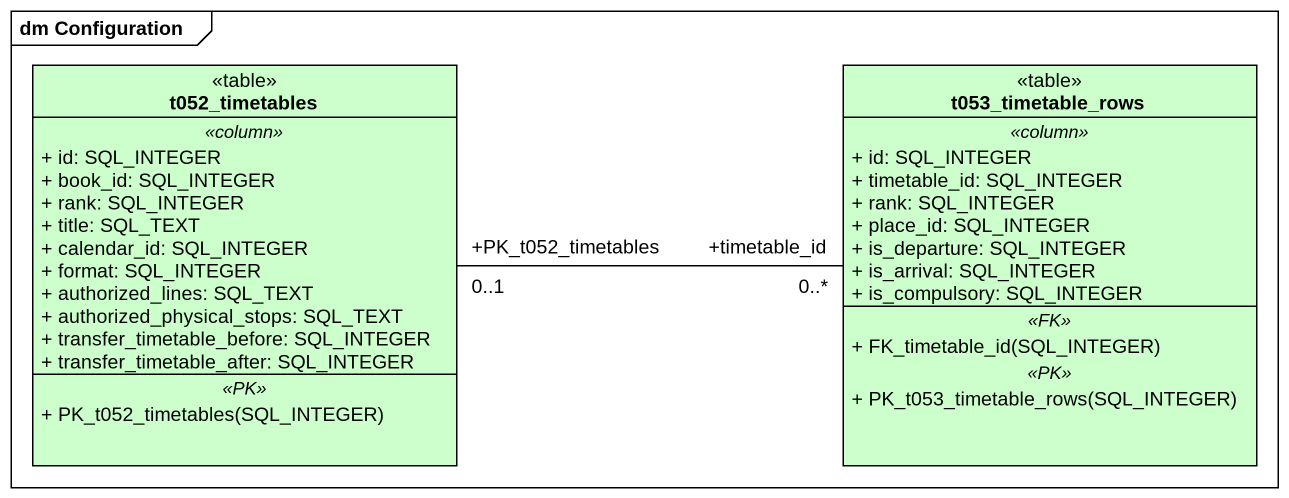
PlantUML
@startuml
mainframe dm Configuration
hide circle
hide empty members
skinparam classAttributeIconSize 0
class t052_timetables <<table>> #CCFFCC {
  .. <<column>> ..
  + id: SQL_INTEGER
  + book_id: SQL_INTEGER
  + rank: SQL_INTEGER
  + title: SQL_TEXT
  + calendar_id: SQL_INTEGER
  + format: SQL_INTEGER
  + authorized_lines: SQL_TEXT
  + authorized_physical_stops: SQL_TEXT
  + transfer_timetable_before: SQL_INTEGER
  + transfer_timetable_after: SQL_INTEGER
  .. <<PK>> ..
  + PK_t052_timetables(SQL_INTEGER)
}
class t053_timetable_rows <<table>> #CCFFCC {
  .. <<column>> ..
  + id: SQL_INTEGER
  + timetable_id: SQL_INTEGER
  + rank: SQL_INTEGER
  + place_id: SQL_INTEGER
  + is_departure: SQL_INTEGER
  + is_arrival: SQL_INTEGER
  + is_compulsory: SQL_INTEGER
  .. <<FK>> ..
  + FK_timetable_id(SQL_INTEGER)
  .. <<PK>> ..
  + PK_t053_timetable_rows(SQL_INTEGER)
}
t053_timetable_rows "+timetable_id\n0..*" -left- "+PK_t052_timetables\n0..1" t052_timetables
@enduml
